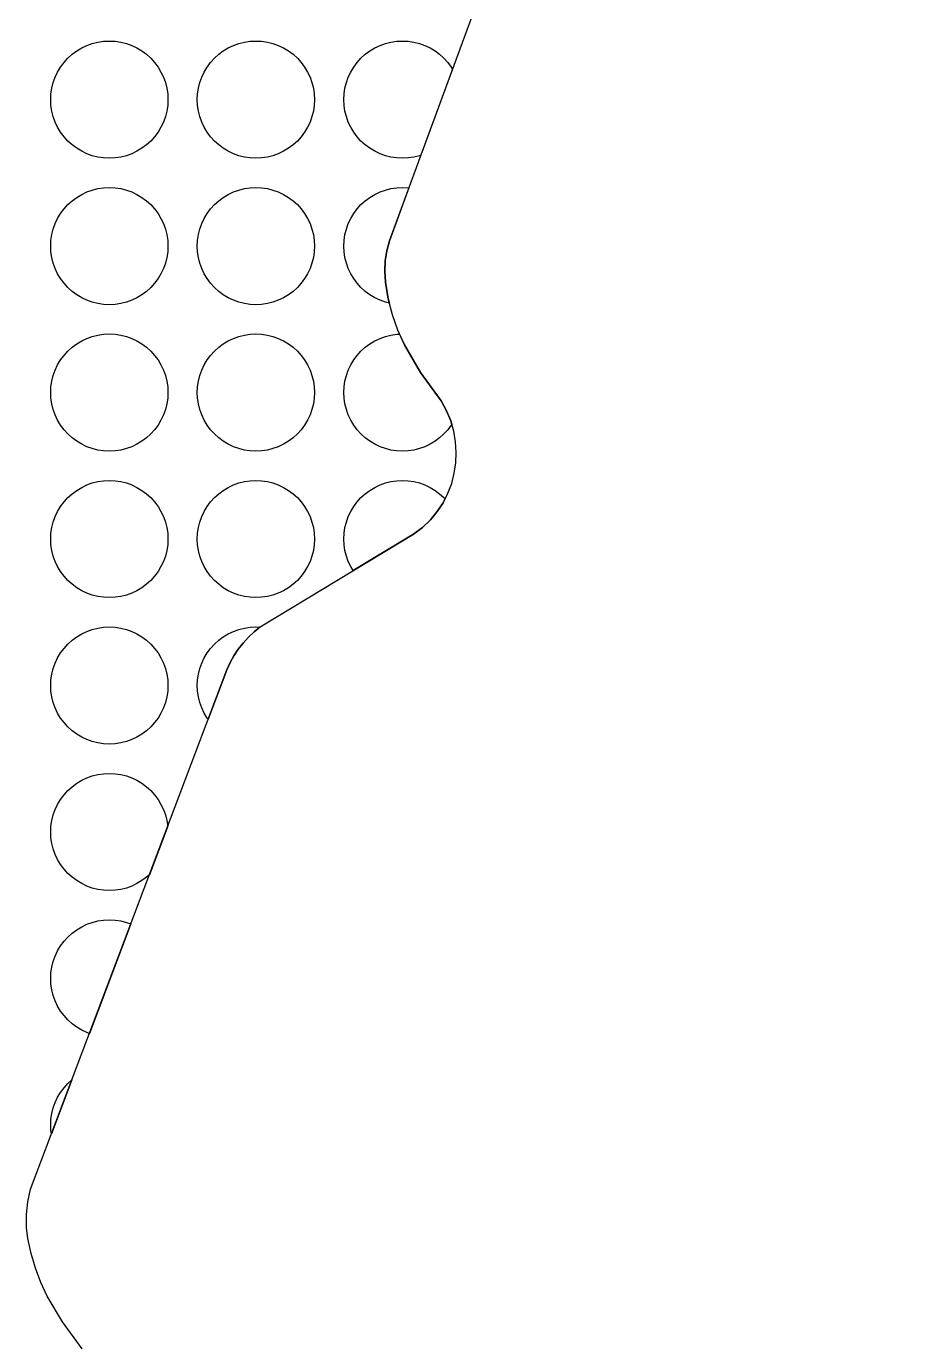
# Model space of a CAD drawing. Header units: millimetres. Extents: x 13 to 136, y -291 to -203.
# Drawn here: x 57.55 to 72.62, y -268.84 to -246.34 of the extents above; entities that cross this region are included whole.
import ezdxf

# ---------------------------------------------------------------- set-up
doc = ezdxf.new("R2010")
doc.units = ezdxf.units.MM
doc.layers.add('background', color=7, linetype='Continuous')
doc.layers.add('outline_2', color=3, linetype='Continuous')

msp = doc.modelspace()

# ---------------------------------------------------------------- linework, layer by layer
at = {"layer": 'background'}
for points in [[(59.966, -247.591), (59.961, -247.689), (59.946, -247.786), (59.922, -247.881), (59.889, -247.974), (59.847, -248.062), (59.797, -248.147), (59.739, -248.225), (59.673, -248.298), (59.6, -248.364), (59.521, -248.422), (59.437, -248.473), (59.348, -248.515), (59.256, -248.548), (59.161, -248.572), (59.064, -248.586), (58.966, -248.591), (58.868, -248.586), (58.77, -248.572), (58.675, -248.548), (58.583, -248.515), (58.494, -248.473), (58.41, -248.422), (58.331, -248.364), (58.258, -248.298), (58.193, -248.225), (58.134, -248.147), (58.084, -248.062), (58.042, -247.974), (58.009, -247.881), (57.985, -247.786), (57.97, -247.689), (57.966, -247.591), (57.97, -247.493), (57.985, -247.396), (58.009, -247.301), (58.042, -247.208), (58.084, -247.12), (58.134, -247.035), (58.193, -246.957), (58.258, -246.884), (58.331, -246.818), (58.41, -246.76), (58.494, -246.709), (58.583, -246.667), (58.675, -246.634), (58.77, -246.61), (58.868, -246.596), (58.966, -246.591), (59.064, -246.596), (59.161, -246.61), (59.256, -246.634), (59.348, -246.667), (59.437, -246.709), (59.521, -246.76), (59.6, -246.818), (59.673, -246.884), (59.739, -246.957), (59.797, -247.035), (59.847, -247.12), (59.889, -247.208), (59.922, -247.301), (59.946, -247.396), (59.961, -247.493)], [(62.466, -247.591), (62.461, -247.689), (62.446, -247.786), (62.422, -247.881), (62.389, -247.974), (62.347, -248.062), (62.297, -248.147), (62.239, -248.225), (62.173, -248.298), (62.1, -248.364), (62.021, -248.422), (61.937, -248.473), (61.848, -248.515), (61.756, -248.548), (61.661, -248.572), (61.564, -248.586), (61.466, -248.591), (61.368, -248.586), (61.27, -248.572), (61.175, -248.548), (61.083, -248.515), (60.994, -248.473), (60.91, -248.422), (60.831, -248.364), (60.758, -248.298), (60.693, -248.225), (60.634, -248.147), (60.584, -248.062), (60.542, -247.974), (60.509, -247.881), (60.485, -247.786), (60.47, -247.689), (60.466, -247.591), (60.47, -247.493), (60.485, -247.396), (60.509, -247.301), (60.542, -247.208), (60.584, -247.12), (60.634, -247.035), (60.693, -246.957), (60.758, -246.884), (60.831, -246.818), (60.91, -246.76), (60.994, -246.709), (61.083, -246.667), (61.175, -246.634), (61.27, -246.61), (61.368, -246.596), (61.466, -246.591), (61.564, -246.596), (61.661, -246.61), (61.756, -246.634), (61.848, -246.667), (61.937, -246.709), (62.021, -246.76), (62.1, -246.818), (62.173, -246.884), (62.239, -246.957), (62.297, -247.035), (62.347, -247.12), (62.389, -247.208), (62.422, -247.301), (62.446, -247.396), (62.461, -247.493)], [(64.279, -248.539), (64.256, -248.548), (64.161, -248.572), (64.064, -248.586), (63.966, -248.591), (63.868, -248.586), (63.77, -248.572), (63.675, -248.548), (63.583, -248.515), (63.494, -248.473), (63.41, -248.422), (63.331, -248.364), (63.258, -248.298), (63.193, -248.225), (63.134, -248.147), (63.084, -248.062), (63.042, -247.974), (63.009, -247.881), (62.985, -247.786), (62.97, -247.689), (62.966, -247.591), (62.97, -247.493), (62.985, -247.396), (63.009, -247.301), (63.042, -247.208), (63.084, -247.12), (63.134, -247.035), (63.193, -246.957), (63.258, -246.884), (63.331, -246.818), (63.41, -246.76), (63.494, -246.709), (63.583, -246.667), (63.675, -246.634), (63.77, -246.61), (63.868, -246.596), (63.966, -246.591), (64.064, -246.596), (64.161, -246.61), (64.256, -246.634), (64.348, -246.667), (64.437, -246.709), (64.521, -246.76), (64.6, -246.818), (64.673, -246.884), (64.739, -246.957), (64.797, -247.035), (64.819, -247.073)], [(59.966, -250.091), (59.961, -250.189), (59.946, -250.286), (59.922, -250.381), (59.889, -250.474), (59.847, -250.562), (59.797, -250.647), (59.739, -250.725), (59.673, -250.798), (59.6, -250.864), (59.521, -250.922), (59.437, -250.973), (59.348, -251.015), (59.256, -251.048), (59.161, -251.072), (59.064, -251.086), (58.966, -251.091), (58.868, -251.086), (58.77, -251.072), (58.675, -251.048), (58.583, -251.015), (58.494, -250.973), (58.41, -250.922), (58.331, -250.864), (58.258, -250.798), (58.193, -250.725), (58.134, -250.647), (58.084, -250.562), (58.042, -250.474), (58.009, -250.381), (57.985, -250.286), (57.97, -250.189), (57.966, -250.091), (57.97, -249.993), (57.985, -249.896), (58.009, -249.801), (58.042, -249.708), (58.084, -249.62), (58.134, -249.535), (58.193, -249.457), (58.258, -249.384), (58.331, -249.318), (58.41, -249.26), (58.494, -249.209), (58.583, -249.167), (58.675, -249.134), (58.77, -249.11), (58.868, -249.096), (58.966, -249.091), (59.064, -249.096), (59.161, -249.11), (59.256, -249.134), (59.348, -249.167), (59.437, -249.209), (59.521, -249.26), (59.6, -249.318), (59.673, -249.384), (59.739, -249.457), (59.797, -249.535), (59.847, -249.62), (59.889, -249.708), (59.922, -249.801), (59.946, -249.896), (59.961, -249.993)], [(62.466, -250.091), (62.461, -250.189), (62.446, -250.286), (62.422, -250.381), (62.389, -250.474), (62.347, -250.562), (62.297, -250.647), (62.239, -250.725), (62.173, -250.798), (62.1, -250.864), (62.021, -250.922), (61.937, -250.973), (61.848, -251.015), (61.756, -251.048), (61.661, -251.072), (61.564, -251.086), (61.466, -251.091), (61.368, -251.086), (61.27, -251.072), (61.175, -251.048), (61.083, -251.015), (60.994, -250.973), (60.91, -250.922), (60.831, -250.864), (60.758, -250.798), (60.693, -250.725), (60.634, -250.647), (60.584, -250.562), (60.542, -250.474), (60.509, -250.381), (60.485, -250.286), (60.47, -250.189), (60.466, -250.091), (60.47, -249.993), (60.485, -249.896), (60.509, -249.801), (60.542, -249.708), (60.584, -249.62), (60.634, -249.535), (60.693, -249.457), (60.758, -249.384), (60.831, -249.318), (60.91, -249.26), (60.994, -249.209), (61.083, -249.167), (61.175, -249.134), (61.27, -249.11), (61.368, -249.096), (61.466, -249.091), (61.564, -249.096), (61.661, -249.11), (61.756, -249.134), (61.848, -249.167), (61.937, -249.209), (62.021, -249.26), (62.1, -249.318), (62.173, -249.384), (62.239, -249.457), (62.297, -249.535), (62.347, -249.62), (62.389, -249.708), (62.422, -249.801), (62.446, -249.896), (62.461, -249.993)], [(63.742, -250.001), (63.698, -250.172), (63.672, -250.345), (63.665, -250.521), (63.679, -250.709), (63.724, -250.99), (63.743, -251.065), (63.675, -251.048), (63.583, -251.015), (63.494, -250.973), (63.41, -250.922), (63.331, -250.864), (63.258, -250.798), (63.193, -250.725), (63.134, -250.647), (63.084, -250.562), (63.042, -250.474), (63.009, -250.381), (62.985, -250.286), (62.97, -250.189), (62.966, -250.091), (62.97, -249.993), (62.985, -249.896), (63.009, -249.801), (63.042, -249.708), (63.084, -249.62), (63.134, -249.535), (63.193, -249.457), (63.258, -249.384), (63.331, -249.318), (63.41, -249.26), (63.494, -249.209), (63.583, -249.167), (63.675, -249.134), (63.77, -249.11), (63.868, -249.096), (63.966, -249.091), (64.064, -249.096), (64.074, -249.097)], [(59.966, -252.591), (59.961, -252.689), (59.946, -252.786), (59.922, -252.881), (59.889, -252.974), (59.847, -253.062), (59.797, -253.147), (59.739, -253.225), (59.673, -253.298), (59.6, -253.364), (59.521, -253.422), (59.437, -253.473), (59.348, -253.515), (59.256, -253.548), (59.161, -253.572), (59.064, -253.586), (58.966, -253.591), (58.868, -253.586), (58.77, -253.572), (58.675, -253.548), (58.583, -253.515), (58.494, -253.473), (58.41, -253.422), (58.331, -253.364), (58.258, -253.298), (58.193, -253.225), (58.134, -253.147), (58.084, -253.062), (58.042, -252.974), (58.009, -252.881), (57.985, -252.786), (57.97, -252.689), (57.966, -252.591), (57.97, -252.493), (57.985, -252.396), (58.009, -252.301), (58.042, -252.208), (58.084, -252.12), (58.134, -252.035), (58.193, -251.957), (58.258, -251.884), (58.331, -251.818), (58.41, -251.76), (58.494, -251.709), (58.583, -251.667), (58.675, -251.634), (58.77, -251.61), (58.868, -251.596), (58.966, -251.591), (59.064, -251.596), (59.161, -251.61), (59.256, -251.634), (59.348, -251.667), (59.437, -251.709), (59.521, -251.76), (59.6, -251.818), (59.673, -251.884), (59.739, -251.957), (59.797, -252.035), (59.847, -252.12), (59.889, -252.208), (59.922, -252.301), (59.946, -252.396), (59.961, -252.493)], [(62.466, -252.591), (62.461, -252.689), (62.446, -252.786), (62.422, -252.881), (62.389, -252.974), (62.347, -253.062), (62.297, -253.147), (62.239, -253.225), (62.173, -253.298), (62.1, -253.364), (62.021, -253.422), (61.937, -253.473), (61.848, -253.515), (61.756, -253.548), (61.661, -253.572), (61.564, -253.586), (61.466, -253.591), (61.368, -253.586), (61.27, -253.572), (61.175, -253.548), (61.083, -253.515), (60.994, -253.473), (60.91, -253.422), (60.831, -253.364), (60.758, -253.298), (60.693, -253.225), (60.634, -253.147), (60.584, -253.062), (60.542, -252.974), (60.509, -252.881), (60.485, -252.786), (60.47, -252.689), (60.466, -252.591), (60.47, -252.493), (60.485, -252.396), (60.509, -252.301), (60.542, -252.208), (60.584, -252.12), (60.634, -252.035), (60.693, -251.957), (60.758, -251.884), (60.831, -251.818), (60.91, -251.76), (60.994, -251.709), (61.083, -251.667), (61.175, -251.634), (61.27, -251.61), (61.368, -251.596), (61.466, -251.591), (61.564, -251.596), (61.661, -251.61), (61.756, -251.634), (61.848, -251.667), (61.937, -251.709), (62.021, -251.76), (62.1, -251.818), (62.173, -251.884), (62.239, -251.957), (62.297, -252.035), (62.347, -252.12), (62.389, -252.208), (62.422, -252.301), (62.446, -252.396), (62.461, -252.493)], [(63.999, -251.778), (64.273, -252.25), (64.625, -252.734), (64.717, -252.901), (64.789, -253.074), (64.806, -253.132), (64.797, -253.147), (64.739, -253.225), (64.673, -253.298), (64.6, -253.364), (64.521, -253.422), (64.437, -253.473), (64.348, -253.515), (64.256, -253.548), (64.161, -253.572), (64.064, -253.586), (63.966, -253.591), (63.868, -253.586), (63.77, -253.572), (63.675, -253.548), (63.583, -253.515), (63.494, -253.473), (63.41, -253.422), (63.331, -253.364), (63.258, -253.298), (63.193, -253.225), (63.134, -253.147), (63.084, -253.062), (63.042, -252.974), (63.009, -252.881), (62.985, -252.786), (62.97, -252.689), (62.966, -252.591), (62.97, -252.493), (62.985, -252.396), (63.009, -252.301), (63.042, -252.208), (63.084, -252.12), (63.134, -252.035), (63.193, -251.957), (63.258, -251.884), (63.331, -251.818), (63.41, -251.76), (63.494, -251.709), (63.583, -251.667), (63.675, -251.634), (63.77, -251.61), (63.868, -251.596), (63.917, -251.593)], [(59.966, -255.091), (59.961, -255.189), (59.946, -255.286), (59.922, -255.381), (59.889, -255.474), (59.847, -255.562), (59.797, -255.647), (59.739, -255.725), (59.673, -255.798), (59.6, -255.864), (59.521, -255.922), (59.437, -255.973), (59.348, -256.015), (59.256, -256.048), (59.161, -256.072), (59.064, -256.086), (58.966, -256.091), (58.868, -256.086), (58.77, -256.072), (58.675, -256.048), (58.583, -256.015), (58.494, -255.973), (58.41, -255.922), (58.331, -255.864), (58.258, -255.798), (58.193, -255.725), (58.134, -255.647), (58.084, -255.562), (58.042, -255.474), (58.009, -255.381), (57.985, -255.286), (57.97, -255.189), (57.966, -255.091), (57.97, -254.993), (57.985, -254.896), (58.009, -254.801), (58.042, -254.708), (58.084, -254.62), (58.134, -254.535), (58.193, -254.457), (58.258, -254.384), (58.331, -254.318), (58.41, -254.26), (58.494, -254.209), (58.583, -254.167), (58.675, -254.134), (58.77, -254.11), (58.868, -254.096), (58.966, -254.091), (59.064, -254.096), (59.161, -254.11), (59.256, -254.134), (59.348, -254.167), (59.437, -254.209), (59.521, -254.26), (59.6, -254.318), (59.673, -254.384), (59.739, -254.457), (59.797, -254.535), (59.847, -254.62), (59.889, -254.708), (59.922, -254.801), (59.946, -254.896), (59.961, -254.993)], [(62.466, -255.091), (62.461, -255.189), (62.446, -255.286), (62.422, -255.381), (62.389, -255.474), (62.347, -255.562), (62.297, -255.647), (62.239, -255.725), (62.173, -255.798), (62.1, -255.864), (62.021, -255.922), (61.937, -255.973), (61.848, -256.015), (61.756, -256.048), (61.661, -256.072), (61.564, -256.086), (61.466, -256.091), (61.368, -256.086), (61.27, -256.072), (61.175, -256.048), (61.083, -256.015), (60.994, -255.973), (60.91, -255.922), (60.831, -255.864), (60.758, -255.798), (60.693, -255.725), (60.634, -255.647), (60.584, -255.562), (60.542, -255.474), (60.509, -255.381), (60.485, -255.286), (60.47, -255.189), (60.466, -255.091), (60.47, -254.993), (60.485, -254.896), (60.509, -254.801), (60.542, -254.708), (60.584, -254.62), (60.634, -254.535), (60.693, -254.457), (60.758, -254.384), (60.831, -254.318), (60.91, -254.26), (60.994, -254.209), (61.083, -254.167), (61.175, -254.134), (61.27, -254.11), (61.368, -254.096), (61.466, -254.091), (61.564, -254.096), (61.661, -254.11), (61.756, -254.134), (61.848, -254.167), (61.937, -254.209), (62.021, -254.26), (62.1, -254.318), (62.173, -254.384), (62.239, -254.457), (62.297, -254.535), (62.347, -254.62), (62.389, -254.708), (62.422, -254.801), (62.446, -254.896), (62.461, -254.993)], [(64.659, -254.471), (64.559, -254.622), (64.441, -254.763), (64.306, -254.892), (64.154, -255.008), (63.125, -255.631), (63.084, -255.562), (63.042, -255.474), (63.009, -255.381), (62.985, -255.286), (62.97, -255.189), (62.966, -255.091), (62.97, -254.993), (62.985, -254.896), (63.009, -254.801), (63.042, -254.708), (63.084, -254.62), (63.134, -254.535), (63.193, -254.457), (63.258, -254.384), (63.331, -254.318), (63.41, -254.26), (63.494, -254.209), (63.583, -254.167), (63.675, -254.134), (63.77, -254.11), (63.868, -254.096), (63.966, -254.091), (64.064, -254.096), (64.161, -254.11), (64.256, -254.134), (64.348, -254.167), (64.437, -254.209), (64.521, -254.26), (64.6, -254.318), (64.673, -254.384), (64.692, -254.405)], [(59.966, -257.591), (59.961, -257.689), (59.946, -257.786), (59.922, -257.881), (59.889, -257.974), (59.847, -258.062), (59.797, -258.147), (59.739, -258.225), (59.673, -258.298), (59.6, -258.364), (59.521, -258.422), (59.437, -258.473), (59.348, -258.515), (59.256, -258.548), (59.161, -258.572), (59.064, -258.586), (58.966, -258.591), (58.868, -258.586), (58.77, -258.572), (58.675, -258.548), (58.583, -258.515), (58.494, -258.473), (58.41, -258.422), (58.331, -258.364), (58.258, -258.298), (58.193, -258.225), (58.134, -258.147), (58.084, -258.062), (58.042, -257.974), (58.009, -257.881), (57.985, -257.786), (57.97, -257.689), (57.966, -257.591), (57.97, -257.493), (57.985, -257.396), (58.009, -257.301), (58.042, -257.208), (58.084, -257.12), (58.134, -257.035), (58.193, -256.957), (58.258, -256.884), (58.331, -256.818), (58.41, -256.76), (58.494, -256.709), (58.583, -256.667), (58.675, -256.634), (58.77, -256.61), (58.868, -256.596), (58.966, -256.591), (59.064, -256.596), (59.161, -256.61), (59.256, -256.634), (59.348, -256.667), (59.437, -256.709), (59.521, -256.76), (59.6, -256.818), (59.673, -256.884), (59.739, -256.957), (59.797, -257.035), (59.847, -257.12), (59.889, -257.208), (59.922, -257.301), (59.946, -257.396), (59.961, -257.493)], [(61.435, -256.676), (61.338, -256.768), (61.248, -256.867), (61.166, -256.973), (61.092, -257.084), (61.026, -257.201), (60.969, -257.323), (60.65, -258.168), (60.634, -258.147), (60.584, -258.062), (60.542, -257.974), (60.509, -257.881), (60.485, -257.786), (60.47, -257.689), (60.466, -257.591), (60.47, -257.493), (60.485, -257.396), (60.509, -257.301), (60.542, -257.208), (60.584, -257.12), (60.634, -257.035), (60.693, -256.957), (60.758, -256.884), (60.831, -256.818), (60.91, -256.76), (60.994, -256.709), (61.083, -256.667), (61.175, -256.634), (61.27, -256.61), (61.368, -256.596), (61.466, -256.591), (61.535, -256.594)], [(59.649, -260.82), (59.6, -260.864), (59.521, -260.922), (59.437, -260.973), (59.348, -261.015), (59.256, -261.048), (59.161, -261.072), (59.064, -261.086), (58.966, -261.091), (58.868, -261.086), (58.77, -261.072), (58.675, -261.048), (58.583, -261.015), (58.494, -260.973), (58.41, -260.922), (58.331, -260.864), (58.258, -260.798), (58.193, -260.725), (58.134, -260.647), (58.084, -260.562), (58.042, -260.474), (58.009, -260.381), (57.985, -260.286), (57.97, -260.189), (57.966, -260.091), (57.97, -259.993), (57.985, -259.896), (58.009, -259.801), (58.042, -259.708), (58.084, -259.62), (58.134, -259.535), (58.193, -259.457), (58.258, -259.384), (58.331, -259.318), (58.41, -259.26), (58.494, -259.209), (58.583, -259.167), (58.675, -259.134), (58.77, -259.11), (58.868, -259.096), (58.966, -259.091), (59.064, -259.096), (59.161, -259.11), (59.256, -259.134), (59.348, -259.167), (59.437, -259.209), (59.521, -259.26), (59.6, -259.318), (59.673, -259.384), (59.739, -259.457), (59.797, -259.535), (59.847, -259.62), (59.889, -259.708), (59.922, -259.801), (59.946, -259.896), (59.961, -259.993), (59.961, -259.994)], [(58.626, -263.53), (58.583, -263.515), (58.494, -263.473), (58.41, -263.422), (58.331, -263.364), (58.258, -263.298), (58.193, -263.225), (58.134, -263.147), (58.084, -263.062), (58.042, -262.974), (58.009, -262.881), (57.985, -262.786), (57.97, -262.689), (57.966, -262.591), (57.97, -262.493), (57.985, -262.396), (58.009, -262.301), (58.042, -262.208), (58.084, -262.12), (58.134, -262.035), (58.193, -261.957), (58.258, -261.884), (58.331, -261.818), (58.41, -261.76), (58.494, -261.709), (58.583, -261.667), (58.675, -261.634), (58.77, -261.61), (58.868, -261.596), (58.966, -261.591), (59.064, -261.596), (59.161, -261.61), (59.256, -261.634), (59.331, -261.661)], [(57.979, -265.245), (57.97, -265.189), (57.966, -265.091), (57.97, -264.993), (57.985, -264.896), (58.009, -264.801), (58.042, -264.708), (58.084, -264.62), (58.134, -264.535), (58.193, -264.457), (58.258, -264.384), (58.327, -264.322)]]:
    msp.add_lwpolyline(points, close=True, dxfattribs=at)
at = {"layer": 'outline_2'}
msp.add_lwpolyline([(58.505, -268.915), (58.168, -268.453), (57.907, -268.014), (57.797, -267.781), (57.704, -267.538), (57.63, -267.287), (57.577, -267.028), (57.554, -266.84), (57.551, -266.62), (57.574, -266.402), (57.623, -266.187), (60.969, -257.323), (61.026, -257.201), (61.092, -257.084), (61.166, -256.973), (61.248, -256.867), (61.338, -256.768), (61.435, -256.676), (61.539, -256.59), (64.154, -255.008), (64.306, -254.892), (64.441, -254.763), (64.559, -254.622), (64.659, -254.471), (64.741, -254.31), (64.805, -254.142), (64.85, -253.969), (64.877, -253.791), (64.884, -253.612), (64.872, -253.431), (64.841, -253.251), (64.789, -253.074), (64.717, -252.901), (64.625, -252.734), (64.273, -252.25), (63.999, -251.778), (63.886, -251.525), (63.793, -251.263), (63.724, -250.99), (63.679, -250.709), (63.665, -250.521), (63.672, -250.345), (63.698, -250.172), (63.742, -250.001), (72.616, -225.886)], dxfattribs=at)

doc.saveas('drawing.dxf')
